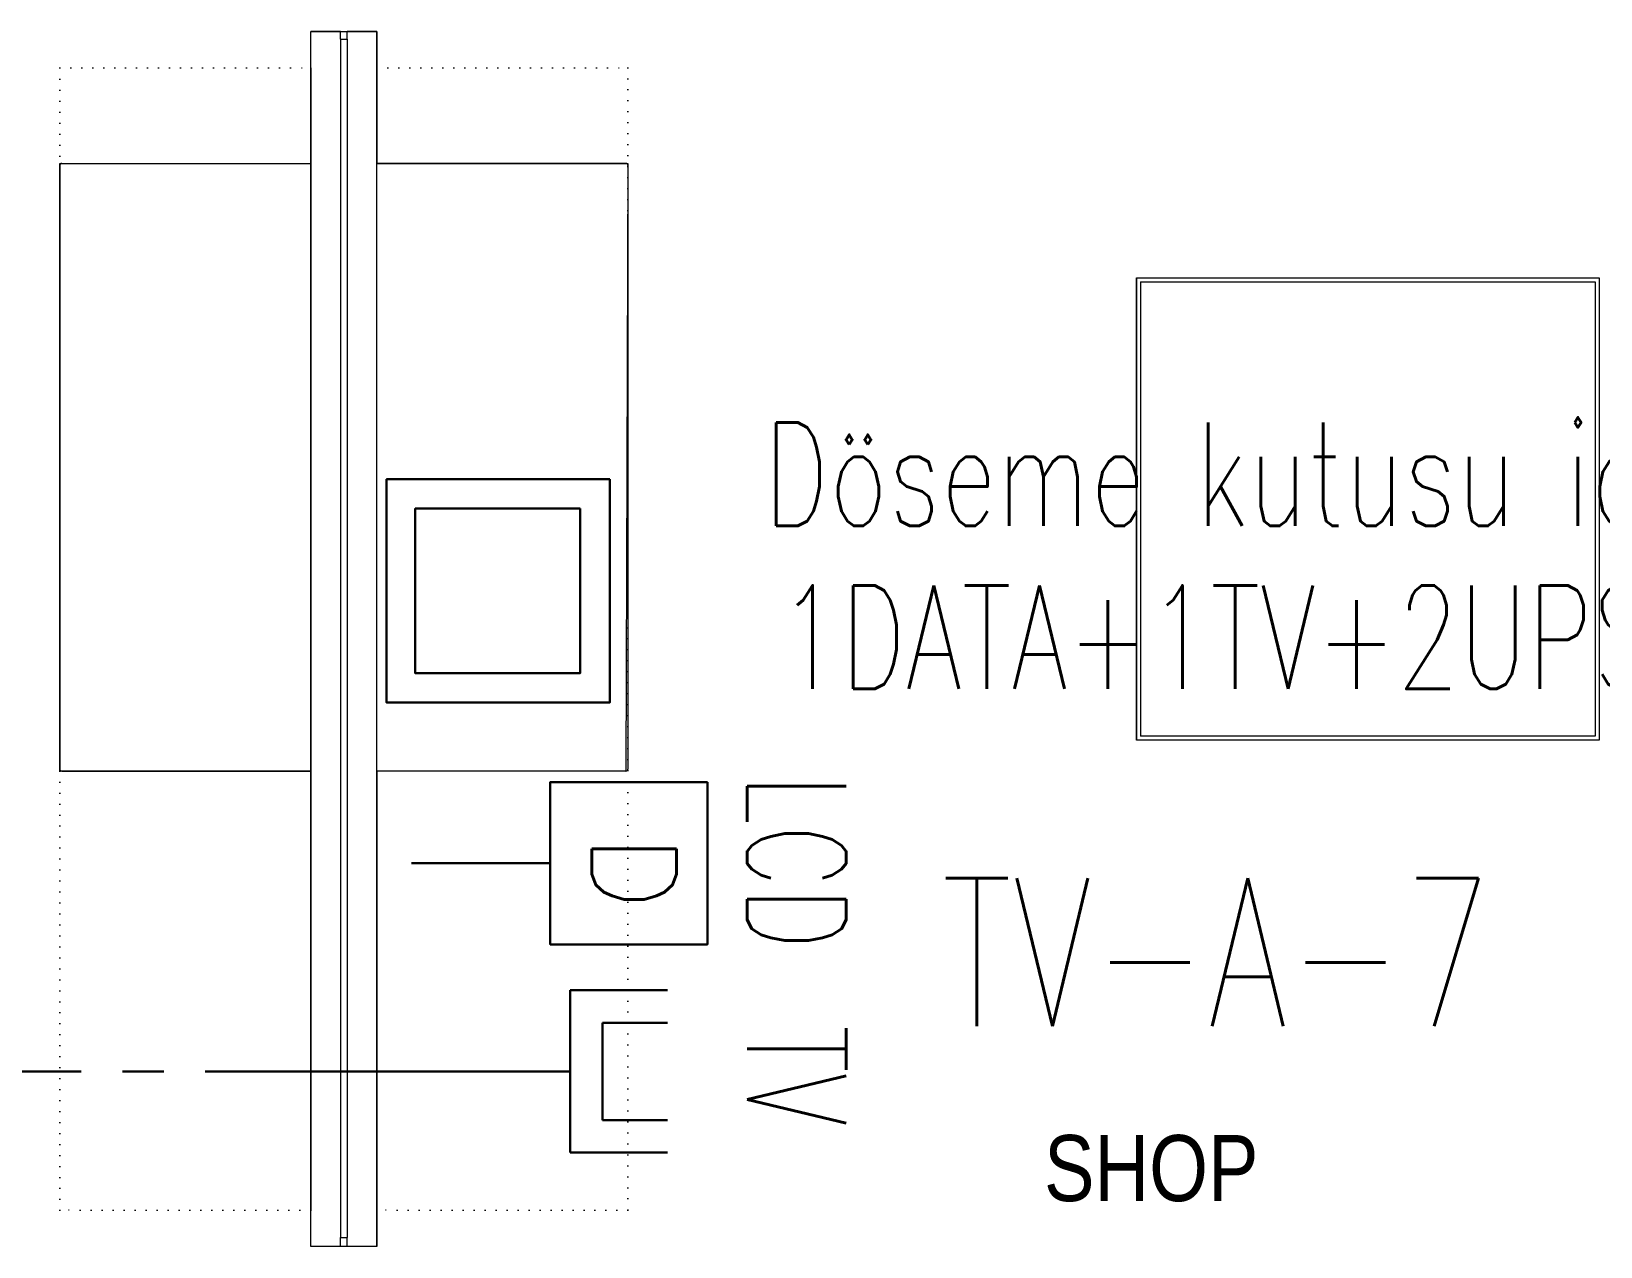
# Model space of a CAD drawing. Extents: x -2598 to 23780, y 0 to 8114.
# Drawn here: x 1278.9 to 1516.4, y 871.1 to 1055.1 of the extents above; entities that cross this region are included whole.
import ezdxf

# ---------------------------------------------------------------- set-up
doc = ezdxf.new("R2010")
doc.units = 0
doc.header["$LTSCALE"] = 25
doc.header["$MEASUREMENT"] = 0
doc.linetypes.add('CENTER', pattern=[2, 1.25, -0.25, 0.25, -0.25])
doc.linetypes.add('DOT2', pattern=[0.125, 0, -0.125])
doc.layers.get('0').update_dxf_attribs({"color": 9, "lineweight": 9})
for name, color, linetype, lineweight in [('05', 9, 'Continuous', 9), ('20', 9, 'DOT2', 9), ('21', 9, 'Continuous', 9), ('40', 9, 'Continuous', 9), ('E-DATA LCD EKRAN', 7, 'Continuous', 30), ('E-DATA PRİZİ (RJ45)', 7, 'Continuous', 30), ('E-DÖŞEME (ŞAP İÇİ) PRİZ KUTUSU', 7, 'Continuous', 30), ('E-KABLO', 7, 'Continuous', 30), ('E-YAZI', 7, 'Continuous', 30)]:
    doc.layers.add(name, color=color, linetype=linetype, lineweight=lineweight)
doc.styles.add('E-YAZI', font='txttw.shx')
doc.styles.add('MuuM_TEXT-STANDART', font='ARIALN.TTF')

# ---------------------------------------------------------------- blocks, each defined once
blk = doc.blocks.new('p-audi_unit-3')
at = {"lineweight": 0}
for p, q in [((4.5, 184), (0, 184)), ((0, 0), (0, 184)), ((4.5, 182.8), (4.5, 184)), ((5.5, 182.8), (5.5, 184)), ((10, 184), (5.5, 184)), ((10, 0), (10, 184)), ((4.5, 182.8), (5.5, 182.8)), ((4.5, 182.8), (4.5, 1.4)), ((5.5, 182.8), (5.5, 1.4)), ((0, 178.5), (0, 5.5)), ((10, 5.5), (10, 178.5)), ((-37.7, 164), (0, 164)), ((47.7, 164), (10, 164)), ((-38, 163.7), (-38, 72.3)), ((48, 163.7), (48, 72.3)), ((-37.7, 72), (0, 72)), ((47.7, 72), (10, 72)), ((4.5, 0), (0, 0)), ((4.5, 1.4), (5.5, 1.4)), ((4.5, 0), (4.5, 1.4)), ((5.5, 0), (5.5, 1.4)), ((10, 0), (5.5, 0))]:
    blk.add_line(p, q, dxfattribs=at)
blk.add_lwpolyline([(10, 0), (0, 0), (0, 72), (-38, 72), (-38, 164), (0, 164), (0, 184), (10, 184), (10, 164), (48, 164), (47.7, 72), (10, 72), (10, 0)], close=True)
for centre, start, end in [((-37.7, 163.7), 90, 180), ((47.7, 163.7), 0, 90), ((-37.7, 72.3), 180, 270), ((47.7, 72.3), 270, 0)]:
    blk.add_arc(centre, 0.3, start, end, dxfattribs=at)
at = {"layer": '20', "lineweight": 0, "ltscale": 0.5}
for p, q in [((-38, 5.5), (-38, 178.5)), ((-38, 178.5), (0, 178.5)), ((10, 178.5), (48, 178.5)), ((48, 178.5), (48, 5.5)), ((0, 5.5), (-38, 5.5)), ((48, 5.5), (10, 5.5))]:
    blk.add_line(p, q, dxfattribs=at)
blk = doc.blocks.new('Group-174-1')
for p, q in [((384790.8625, 69153.5038), (384790.1625, 69153.5038)), ((384790.1625, 69152.8038), (384790.1625, 69153.5038)), ((384790.8565, 69153.4978), (384790.1685, 69153.4978)), ((384790.1685, 69152.8098), (384790.1685, 69153.4978)), ((384790.8565, 69152.8098), (384790.8565, 69153.4978)), ((384790.8625, 69152.8038), (384790.8625, 69153.5038)), ((384790.1625, 69152.8038), (384790.8625, 69152.8038)), ((384790.1685, 69152.8098), (384790.8565, 69152.8098))]:
    blk.add_line(p, q)
at = {"layer": '40'}
blk.add_lwpolyline([(384790.1625, 69152.8038), (384790.8625, 69152.8038), (384790.8625, 69153.5038), (384790.1625, 69153.5038)], close=True, dxfattribs=at)
blk = doc.blocks.new('10_DÖŞEME (ŞAP İÇİ) PRİZ KUTUSU')
at = {"layer": 'E-DÖŞEME (ŞAP İÇİ) PRİZ KUTUSU', "color": 5}
for points in [[(1.235, 2.76), (1.235, 0.253), (-1.272, 0.253), (-1.272, 2.76)], [(0.901, 2.432), (0.901, 0.581), (-0.949, 0.581), (-0.949, 2.432)]]:
    blk.add_lwpolyline(points, close=True, dxfattribs=at)
blk = doc.blocks.new('E-LCD+TV')
at = {"layer": 'E-DATA PRİZİ (RJ45)', "color": 1}
for p, q in [((38.46, 77.49), (38.46, 48)), ((48.29, 77.49), (48.29, 57.83)), ((77.78, 77.49), (77.78, 57.83)), ((87.61, 77.49), (87.61, 48)), ((48.29, 57.83), (77.78, 57.83)), ((38.46, 48), (87.61, 48)), ((63.03, 48), (63.03, 0)), ((0, 0), (0, 41.99))]:
    blk.add_line(p, q, dxfattribs=at)
blk.add_lwpolyline([(-24.58, 89.56), (24.58, 89.56), (24.58, 41.99), (-24.58, 41.99)], close=True, dxfattribs=at)
at = {"layer": 'E-DATA PRİZİ (RJ45)', "color": 1, "style": 'E-YAZI'}
blk.add_text('D', height=25.6, dxfattribs=at).set_placement((-8.79, 54.59))
at = {"layer": 'E-YAZI', "color": 1, "style": 'E-YAZI', "width": 0.7}
for s, p in [('LCD', (-26.97, 101.57)), ('TV', (49.03, 101.57))]:
    blk.add_text(s, height=30, dxfattribs=at).set_placement(p)

msp = doc.modelspace()

# ---------------------------------------------------------------- linework, layer by layer
at = {"layer": 'E-KABLO', "color": 6, "linetype": 'CENTER'}
msp.add_line((1336.46, 897.6), (1206.66, 897.6), dxfattribs=at)

# ---------------------------------------------------------------- block references
at = {"layer": '05'}
msp.add_blockref('p-audi_unit-3', (1321.21, 871.08), dxfattribs=at)
at = {"layer": '05', "color": 7, "xscale": -100, "yscale": 100, "zscale": 100, "rotation": 180}
msp.add_blockref('Group-174-1', (-38477570.05, 6916298.15), dxfattribs=at)
at = {"layer": 'E-DATA LCD EKRAN', "color": 1, "xscale": 0.5, "yscale": 0.5, "zscale": 0.5, "rotation": 270}
msp.add_blockref('E-LCD+TV', (1336.46, 929.12), dxfattribs=at)
at = {"layer": 'E-DÖŞEME (ŞAP İÇİ) PRİZ KUTUSU', "xscale": 13.48039215686274, "yscale": 13.48039215686274, "zscale": 13.48039215686274}
msp.add_blockref('10_DÖŞEME (ŞAP İÇİ) PRİZ KUTUSU', (1349.82, 950.05), dxfattribs=at)

# ---------------------------------------------------------------- texts
at = {"layer": '21', "style": 'MuuM_TEXT-STANDART'}
msp.add_text('SHOP', height=10, dxfattribs=at).set_placement((1432.19, 877.97))
at = {"layer": 'E-KABLO', "color": 30, "linetype": 'Continuous', "style": 'E-YAZI', "width": 0.7}
msp.add_text('TV-A-7', height=22.4, dxfattribs=at).set_placement((1416.65, 904.48))
at = {"layer": 'E-YAZI', "color": 3, "style": 'E-YAZI', "width": 0.7}
for s, p in [('Döseme kutusu icerisinde sadece', (1389.76, 980.19)), ('1DATA+1TV+2UPS olacaktir.', (1391.99, 955.51))]:
    msp.add_text(s, height=15.68, dxfattribs=at).set_placement(p)

doc.saveas('drawing.dxf')
